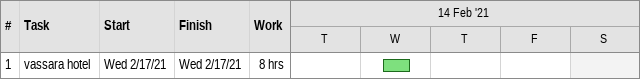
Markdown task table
| ID | Task | Start | Finish | Work (h) |
|---|---|---|---|---|
| 1 | vassara hotel | 2021-02-17 | 2021-02-17 | 8 |
